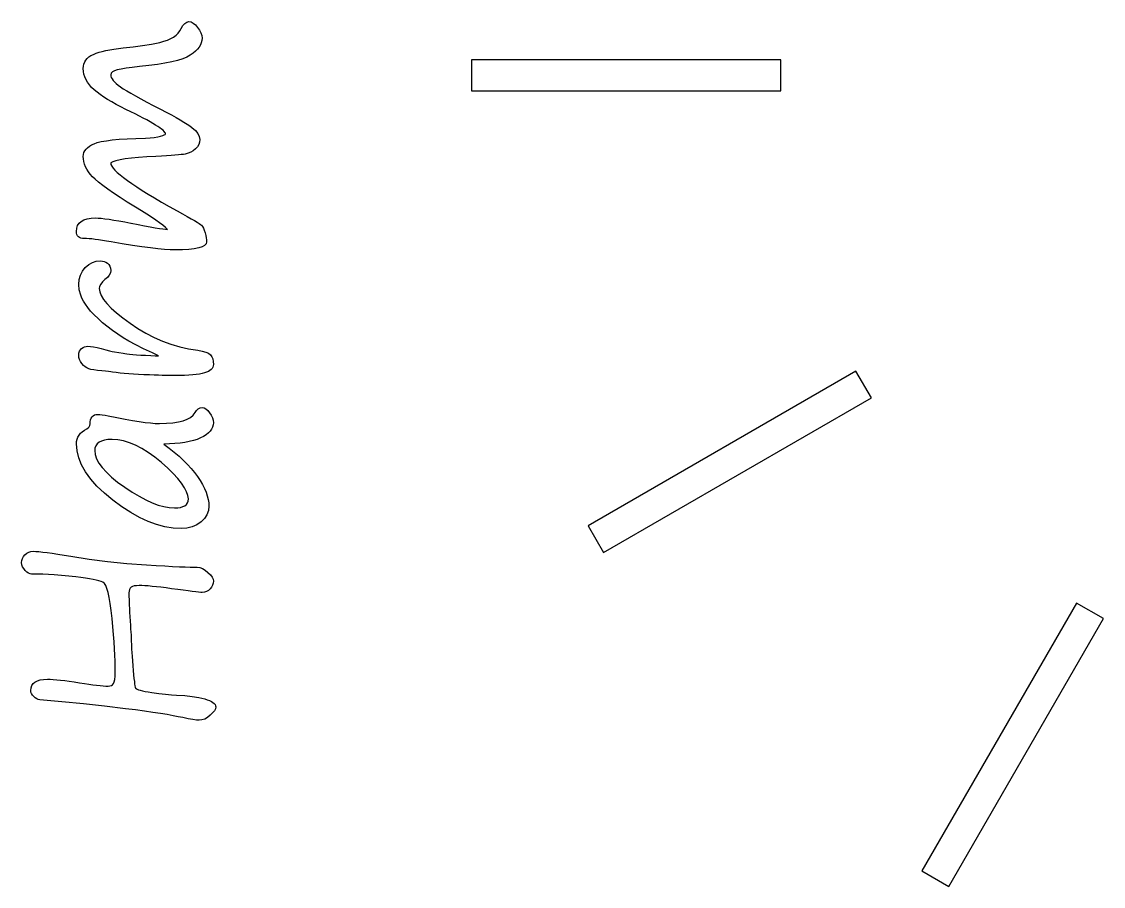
# Model space of a CAD drawing. Extents: x -1 to 128, y -71 to 138.
# Drawn here: x 97.4 to 108.59, y -13.89 to -4.94 of the extents above; entities that cross this region are included whole.
import ezdxf

# ---------------------------------------------------------------- set-up
doc = ezdxf.new("R2010")
doc.units = 0

msp = doc.modelspace()

# ---------------------------------------------------------------- linework, layer by layer
for p, q in [((99.016478, -5.056763), (99.034569, -5.033875)), ((99.034569, -5.033875), (99.048595, -5.008757)), ((99.0486, -5.00874), (99.065957, -4.977729)), ((99.065957, -4.977729), (99.085148, -4.955575)), ((99.085148, -4.955575), (99.105468, -4.942282)), ((99.105468, -4.942282), (99.127255, -4.937851)), ((99.1273, -4.93785), (99.149088, -4.941547)), ((99.149088, -4.941547), (99.171609, -4.95261)), ((99.171609, -4.95261), (99.19413, -4.971434)), ((99.19413, -4.971434), (99.217018, -4.997653)), ((99.217018, -4.997653), (99.237338, -5.026818)), ((99.237338, -5.026818), (99.251732, -5.054871)), ((98.827435, -5.15238), (98.868786, -5.141684)), ((98.868786, -5.141684), (98.906073, -5.128758)), ((98.906073, -5.128758), (98.939302, -5.113998)), ((98.939302, -5.113998), (98.968839, -5.097008)), ((98.968839, -5.097008), (98.994691, -5.077817)), ((98.994691, -5.077817), (99.016478, -5.056763)), ((99.251732, -5.054871), (99.260226, -5.081823)), ((99.261124, -5.131676), (99.255226, -5.155665)), ((99.260226, -5.081823), (99.26319, -5.107307)), ((99.2631, -5.10732), (99.261124, -5.131676)), ((98.166141, -5.265306), (98.197152, -5.254976)), ((98.197152, -5.254976), (98.23112, -5.245381)), ((98.23112, -5.245381), (98.268038, -5.236886)), ((98.268038, -5.236886), (98.308282, -5.228758)), ((98.308282, -5.228758), (98.351846, -5.221731)), ((98.351846, -5.221731), (98.398365, -5.215832)), ((98.398365, -5.215832), (98.447838, -5.210301)), ((98.4479, -5.21032), (98.549429, -5.199624)), ((98.549429, -5.199624), (98.646528, -5.186331)), ((98.646528, -5.186331), (98.739198, -5.170837)), ((98.739198, -5.170837), (98.827435, -5.15238)), ((99.194689, -5.244649), (99.169967, -5.265336)), ((99.215348, -5.223229), (99.194689, -5.244649)), ((99.232705, -5.201441), (99.215348, -5.223229)), ((99.245997, -5.17892), (99.232705, -5.201441)), ((99.255226, -5.155665), (99.245997, -5.17892)), ((98.040976, -5.376473), (98.049104, -5.355419)), ((98.049104, -5.355419), (98.060562, -5.336228)), ((98.060562, -5.336228), (98.074955, -5.318871)), ((98.074955, -5.318871), (98.093046, -5.302982)), ((98.093046, -5.302982), (98.114099, -5.288956)), ((98.114099, -5.288956), (98.138455, -5.276397)), ((98.138455, -5.276397), (98.166141, -5.265306)), ((98.879408, -5.36798), (98.800767, -5.380906)), ((98.949554, -5.353954), (98.879408, -5.36798)), ((99.010841, -5.338432), (98.949554, -5.353954)), ((99.063267, -5.321809), (99.010841, -5.338432)), ((99.106834, -5.304085), (99.063267, -5.321809)), ((99.141538, -5.285261), (99.106834, -5.304085)), ((99.169967, -5.265336), (99.141538, -5.285261)), ((105.252, -5.33323), (102.052, -5.33323)), ((102.052, -5.33323), (102.052, -5.65327)), ((105.252, -5.65327), (105.252, -5.33323)), ((98.036271, -5.453182), (98.034295, -5.423275)), ((98.0344, -5.42335), (98.035811, -5.398994)), ((98.035811, -5.398994), (98.040976, -5.376473)), ((98.041435, -5.482347), (98.036271, -5.453182)), ((98.050297, -5.510775), (98.041435, -5.482347)), ((98.322436, -5.472103), (98.318005, -5.488359)), ((98.334995, -5.458076), (98.322436, -5.472103)), ((98.356415, -5.446251), (98.334995, -5.458076)), ((98.385953, -5.437023), (98.356415, -5.446251)), ((98.425825, -5.428895), (98.385953, -5.437023)), ((98.477881, -5.4204), (98.425825, -5.428895)), ((98.541383, -5.411905), (98.477881, -5.4204)), ((98.6167, -5.40341), (98.541383, -5.411905)), ((98.7129, -5.392731), (98.616538, -5.403427)), ((98.800767, -5.380906), (98.7129, -5.392731)), ((98.062489, -5.538461), (98.050297, -5.510775)), ((98.07835, -5.56578), (98.062489, -5.538461)), ((98.097908, -5.591999), (98.07835, -5.56578)), ((98.120796, -5.61785), (98.097908, -5.591999)), ((98.318, -5.48833), (98.319411, -5.501623)), ((98.319411, -5.501623), (98.324209, -5.515649)), ((98.324209, -5.515649), (98.332337, -5.530409)), ((98.332337, -5.530409), (98.3434, -5.545536)), ((98.3434, -5.545536), (98.357793, -5.561397)), ((98.357793, -5.561397), (98.37515, -5.57802)), ((98.37515, -5.57802), (98.395837, -5.59501)), ((98.395837, -5.59501), (98.419826, -5.612733)), ((98.147015, -5.642968), (98.120796, -5.61785)), ((98.176919, -5.667691), (98.147015, -5.642968)), ((98.209778, -5.692808), (98.176919, -5.667691)), ((98.245959, -5.717926), (98.209778, -5.692808)), ((98.419826, -5.612733), (98.448624, -5.631925)), ((98.448624, -5.631925), (98.484065, -5.654079)), ((98.484065, -5.654079), (98.525786, -5.679197)), ((98.525786, -5.679197), (98.57452, -5.706516)), ((98.57452, -5.706516), (98.629531, -5.73716)), ((102.052, -5.65327), (105.252, -5.65327)), ((98.285464, -5.743411), (98.245959, -5.717926)), ((98.328291, -5.768895), (98.285464, -5.743411)), ((98.374071, -5.79438), (98.328291, -5.768895)), ((98.423174, -5.820232), (98.374071, -5.79438)), ((98.4756, -5.84645), (98.423174, -5.820232)), ((98.629531, -5.73716), (98.691185, -5.770019)), ((98.691185, -5.770019), (98.759119, -5.80583)), ((98.759119, -5.80583), (98.834066, -5.844596)), ((98.525208, -5.870449), (98.475734, -5.84646)), ((98.571726, -5.893337), (98.525208, -5.870449)), ((98.614923, -5.915125), (98.571726, -5.893337)), ((98.654796, -5.935812), (98.614923, -5.915125)), ((98.8341, -5.84461), (98.892433, -5.874884)), ((98.892433, -5.874884), (98.945598, -5.903312)), ((98.945598, -5.903312), (98.993962, -5.929898)), ((98.993962, -5.929898), (99.037159, -5.954253)), ((98.691716, -5.95537), (98.654796, -5.935812)), ((98.725314, -5.973827), (98.691716, -5.95537)), ((98.755588, -5.99155), (98.725314, -5.973827)), ((98.782907, -6.007806), (98.755588, -5.99155)), ((98.806896, -6.0233), (98.782907, -6.007806)), ((98.827583, -6.037327), (98.806896, -6.0233)), ((98.845307, -6.05062), (98.827583, -6.037327)), ((99.037159, -5.954253), (99.075185, -5.977142)), ((99.075185, -5.977142), (99.108045, -5.997828)), ((99.108045, -5.997828), (99.135731, -6.017019)), ((99.135731, -6.017019), (99.158619, -6.034009)), ((99.158619, -6.034009), (99.194063, -6.065759)), ((98.334678, -6.162535), (98.405934, -6.155903)), ((98.405934, -6.155903), (98.486788, -6.150371)), ((98.486788, -6.150371), (98.57761, -6.145941)), ((98.57761, -6.145941), (98.677663, -6.142977)), ((98.6776, -6.14292), (98.726704, -6.140662)), ((98.726704, -6.140662), (98.769161, -6.136965)), ((98.769161, -6.136965), (98.804603, -6.131434)), ((98.804603, -6.131434), (98.83377, -6.124406)), ((98.83377, -6.124406), (98.856292, -6.116645)), ((98.8597, -6.062812), (98.845307, -6.05062)), ((98.856292, -6.116645), (98.872152, -6.11038)), ((98.870763, -6.073875), (98.8597, -6.062812)), ((98.878891, -6.083837), (98.870763, -6.073875)), ((98.872152, -6.11038), (98.881748, -6.104848)), ((98.883689, -6.092699), (98.878891, -6.083837)), ((98.881748, -6.104848), (98.885078, -6.100417)), ((98.8851, -6.10046), (98.883689, -6.092699)), ((99.194063, -6.065759), (99.219181, -6.097142)), ((99.219181, -6.097142), (99.234308, -6.127786)), ((99.234308, -6.127786), (99.239473, -6.15806)), ((98.050035, -6.27548), (98.062594, -6.258491)), ((98.062594, -6.258491), (98.078088, -6.242997)), ((98.078088, -6.242997), (98.097279, -6.228236)), ((98.097279, -6.228236), (98.1198, -6.21421)), ((98.1198, -6.21421), (98.146019, -6.201651)), ((98.146019, -6.201651), (98.178878, -6.190221)), ((98.178878, -6.190221), (98.220966, -6.179892)), ((98.220966, -6.179892), (98.273021, -6.170663)), ((98.273021, -6.170663), (98.334678, -6.162535)), ((99.195615, -6.25441), (99.172726, -6.273602)), ((99.214806, -6.232623), (99.195615, -6.25441)), ((99.228465, -6.209001), (99.214806, -6.232623)), ((99.23696, -6.184278), (99.228465, -6.209001)), ((99.2395, -6.15806), (99.23696, -6.184278)), ((98.0344, -6.33232), (98.036376, -6.312395)), ((98.035871, -6.359226), (98.03446, -6.332274)), ((98.040302, -6.386178), (98.035871, -6.359226)), ((98.036376, -6.312395), (98.04154, -6.293571)), ((98.04154, -6.293571), (98.050035, -6.27548)), ((98.37189, -6.377726), (98.339771, -6.38879)), ((98.414718, -6.367764), (98.37189, -6.377726)), ((98.468252, -6.358535), (98.414718, -6.367764)), ((98.532125, -6.350407), (98.468252, -6.358535)), ((98.606332, -6.34338), (98.532125, -6.350407)), ((98.691247, -6.337115), (98.606332, -6.34338)), ((98.7865, -6.33195), (98.691247, -6.337115)), ((98.844141, -6.329002), (98.786545, -6.331965)), ((98.896197, -6.325672), (98.844141, -6.329002)), ((98.942718, -6.322708), (98.896197, -6.325672)), ((98.98333, -6.319745), (98.942718, -6.322708)), ((99.018402, -6.316782), (98.98333, -6.319745)), ((99.047939, -6.313818), (99.018402, -6.316782)), ((99.071928, -6.311278), (99.047939, -6.313818)), ((99.090018, -6.308315), (99.071928, -6.311278)), ((99.119923, -6.300554), (99.090018, -6.308315)), ((99.147242, -6.289096), (99.119923, -6.300554)), ((99.172726, -6.273602), (99.147242, -6.289096)), ((98.047696, -6.412763), (98.040302, -6.386178)), ((98.058025, -6.438982), (98.047696, -6.412763)), ((98.071318, -6.4652), (98.058025, -6.438982)), ((98.087207, -6.491052), (98.071318, -6.4652)), ((98.106398, -6.516903), (98.087207, -6.491052)), ((98.339771, -6.38879), (98.317983, -6.400615)), ((98.318, -6.40062), (98.320963, -6.416142)), ((98.320963, -6.416142), (98.329458, -6.433499)), ((98.329458, -6.433499), (98.343118, -6.453424)), ((98.343118, -6.453424), (98.361942, -6.474844)), ((98.361942, -6.474844), (98.386298, -6.498833)), ((98.128553, -6.542388), (98.106398, -6.516903)), ((98.156239, -6.569707), (98.128553, -6.542388)), ((98.19168, -6.600351), (98.156239, -6.569707)), ((98.235247, -6.634316), (98.19168, -6.600351)), ((98.386298, -6.498833), (98.415835, -6.524318)), ((98.415835, -6.524318), (98.45091, -6.552371)), ((98.45091, -6.552371), (98.491152, -6.582275)), ((98.491152, -6.582275), (98.536931, -6.614395)), ((98.286933, -6.671976), (98.235247, -6.634316)), ((98.346744, -6.713324), (98.286933, -6.671976)), ((98.414308, -6.758367), (98.346744, -6.713324)), ((98.536931, -6.614395), (98.58788, -6.64836)), ((98.58788, -6.64836), (98.644367, -6.684544)), ((98.644367, -6.684544), (98.706024, -6.72257)), ((98.489991, -6.806731), (98.414308, -6.758367)), ((98.5738, -6.85842), (98.489991, -6.806731)), ((98.706024, -6.72257), (98.772849, -6.762812)), ((98.772849, -6.762812), (98.84521, -6.80527)), ((98.84521, -6.80527), (98.922742, -6.849573)), ((98.635105, -6.894952), (98.573818, -6.858402)), ((98.690852, -6.929657), (98.635105, -6.894952)), ((98.740695, -6.961777), (98.690852, -6.929657)), ((98.922742, -6.849573), (99.005812, -6.896092)), ((99.0058, -6.89608), (99.060444, -6.926357)), ((99.060444, -6.926357), (99.108069, -6.953309)), ((97.966463, -7.076251), (97.976059, -7.047822)), ((97.976059, -7.047822), (97.991581, -7.0242)), ((97.991581, -7.0242), (98.013369, -7.004642)), ((98.013369, -7.004642), (98.041421, -6.989515)), ((98.041421, -6.989515), (98.075387, -6.978452)), ((98.075387, -6.978452), (98.115999, -6.972187)), ((98.115999, -6.972187), (98.162517, -6.969929)), ((98.1625, -6.96992), (98.188718, -6.970767)), ((98.188718, -6.970767), (98.220099, -6.973307)), ((98.220099, -6.973307), (98.257389, -6.977738)), ((98.257389, -6.977738), (98.300583, -6.983269)), ((98.300583, -6.983269), (98.34895, -6.99103)), ((98.34895, -6.99103), (98.402852, -7.000259)), ((98.402852, -7.000259), (98.462663, -7.01135)), ((98.462663, -7.01135), (98.528011, -7.023909)), ((98.5281, -7.02383), (98.601938, -7.03859)), ((98.601938, -7.03859), (98.668395, -7.051516)), ((98.668395, -7.051516), (98.727097, -7.062212)), ((98.785368, -6.991314), (98.740695, -6.961777)), ((98.823765, -7.019), (98.785368, -6.991314)), ((98.856993, -7.044485), (98.823765, -7.019)), ((98.884312, -7.067373), (98.856993, -7.044485)), ((99.108069, -6.953309), (99.14942, -6.977298)), ((99.14942, -6.977298), (99.184125, -6.997618)), ((99.184125, -6.997618), (99.212178, -7.014608)), ((99.212178, -7.014608), (99.233965, -7.028267)), ((99.233965, -7.028267), (99.248725, -7.038597)), ((99.248725, -7.038597), (99.25722, -7.045624)), ((99.25722, -7.045624), (99.267183, -7.05855)), ((97.9635, -7.10874), (97.966463, -7.076251)), ((97.964677, -7.126079), (97.963548, -7.108722)), ((97.968741, -7.140839), (97.964677, -7.126079)), ((97.975006, -7.153765), (97.968741, -7.140839)), ((97.984234, -7.164094), (97.975006, -7.153765)), ((98.727097, -7.062212), (98.778047, -7.071074)), ((98.778047, -7.071074), (98.821611, -7.078468)), ((98.821611, -7.078468), (98.857422, -7.083633)), ((98.857422, -7.083633), (98.885475, -7.086596)), ((98.9061, -7.08806), (98.884312, -7.067373)), ((98.885475, -7.086596), (98.906162, -7.088007)), ((99.267183, -7.05855), (99.276778, -7.075539)), ((99.276778, -7.075539), (99.28564, -7.097327)), ((99.28564, -7.097327), (99.294135, -7.123545)), ((99.294135, -7.123545), (99.301162, -7.150498)), ((99.301162, -7.150498), (99.306327, -7.17522)), ((97.995693, -7.172222), (97.984234, -7.164094)), ((98.009719, -7.177754), (97.995693, -7.172222)), ((98.026709, -7.181451), (98.009719, -7.177754)), ((98.0459, -7.18258), (98.026709, -7.181451)), ((98.068347, -7.182856), (98.045825, -7.182574)), ((98.094198, -7.184831), (98.068347, -7.182856)), ((98.123735, -7.187371), (98.094198, -7.184831)), ((98.156592, -7.191068), (98.123735, -7.187371)), ((98.193142, -7.195866), (98.156592, -7.191068)), ((98.233018, -7.201765), (98.193142, -7.195866)), ((98.276212, -7.208792), (98.233018, -7.201765)), ((98.3231, -7.21692), (98.276212, -7.208792)), ((98.438348, -7.236514), (98.323156, -7.216956)), ((98.544308, -7.253504), (98.438348, -7.236514)), ((98.641037, -7.267898), (98.544308, -7.253504)), ((98.728537, -7.279723), (98.641037, -7.267898)), ((99.264624, -7.268221), (99.229182, -7.279679)), ((99.290108, -7.253828), (99.264624, -7.268221)), ((99.305235, -7.236838), (99.290108, -7.253828)), ((99.3104, -7.21728), (99.305235, -7.236838)), ((99.306327, -7.17522), (99.30929, -7.197375)), ((99.30929, -7.197375), (99.310419, -7.217299)), ((98.806439, -7.288951), (98.728537, -7.279723)), ((98.875479, -7.295612), (98.806439, -7.288951)), ((98.934917, -7.299309), (98.875479, -7.295612)), ((98.9855, -7.30072), (98.934917, -7.299309)), ((99.061565, -7.299266), (98.985512, -7.300677)), ((99.127653, -7.295568), (99.061565, -7.299266)), ((99.1834, -7.288908), (99.127653, -7.295568)), ((99.229182, -7.279679), (99.1834, -7.288908)), ((98.025244, -7.518915), (98.054781, -7.482364)), ((98.054781, -7.482364), (98.090222, -7.45246)), ((98.090222, -7.45246), (98.128249, -7.430672)), ((98.128249, -7.430672), (98.16923, -7.418113)), ((98.16923, -7.418113), (98.213167, -7.413682)), ((98.2131, -7.4137), (98.232658, -7.415111)), ((98.232658, -7.415111), (98.251482, -7.419542)), ((98.251482, -7.419542), (98.268839, -7.427303)), ((98.268839, -7.427303), (98.285462, -7.437999)), ((98.285462, -7.437999), (98.299855, -7.451659)), ((98.299855, -7.451659), (98.309818, -7.468282)), ((98.309818, -7.468282), (98.316083, -7.488574)), ((98.316083, -7.488574), (98.318058, -7.511829)), ((97.9872, -7.65921), (97.991264, -7.607521)), ((97.991264, -7.607521), (98.00419, -7.560633)), ((98.00419, -7.560633), (98.025244, -7.518915)), ((98.2589, -7.60789), (98.233048, -7.630778)), ((98.284782, -7.585362), (98.258931, -7.607884)), ((98.30324, -7.562107), (98.284782, -7.585362)), ((98.314303, -7.537385), (98.30324, -7.562107)), ((98.318, -7.5119), (98.314303, -7.537385)), ((97.992288, -7.713487), (97.987124, -7.659215)), ((98.00781, -7.769973), (97.992288, -7.713487)), ((98.1998, -7.7013), (98.204598, -7.735265)), ((98.203528, -7.677288), (98.199831, -7.701277)), ((98.214591, -7.653666), (98.203528, -7.677288)), ((98.233048, -7.630778), (98.214591, -7.653666)), ((98.020002, -7.799511), (98.00781, -7.769973)), ((98.036625, -7.830524), (98.020002, -7.799511)), ((98.05655, -7.863383), (98.036625, -7.830524)), ((98.204598, -7.735265), (98.219725, -7.772186)), ((98.219725, -7.772186), (98.244447, -7.812428)), ((98.244447, -7.812428), (98.279522, -7.855625)), ((98.080906, -7.897718), (98.05655, -7.863383)), ((98.110071, -7.933899), (98.080906, -7.897718)), ((98.145515, -7.971926), (98.110071, -7.933899)), ((98.279522, -7.855625), (98.324195, -7.902143)), ((98.324195, -7.902143), (98.378836, -7.951617)), ((98.186863, -8.011798), (98.145515, -7.971926)), ((98.234122, -8.053519), (98.186863, -8.011798)), ((98.337497, -8.135112), (98.234122, -8.053519)), ((98.378836, -7.951617), (98.443445, -8.004412)), ((98.443445, -8.004412), (98.518022, -8.060162)), ((98.445673, -8.210059), (98.337497, -8.135112)), ((98.518022, -8.060162), (98.598509, -8.114803)), ((98.598509, -8.114803), (98.681209, -8.163537)), ((98.681209, -8.163537), (98.766124, -8.206731)), ((98.50622, -8.24624), (98.445673, -8.210059)), ((98.577476, -8.284267), (98.50622, -8.24624)), ((98.766124, -8.206731), (98.852887, -8.244391)), ((98.852887, -8.244391), (98.941494, -8.276511)), ((98.941494, -8.276511), (99.031949, -8.303096)), ((97.98936, -8.412378), (97.987103, -8.389122)), ((97.9872, -8.38912), (97.989176, -8.367699)), ((97.989176, -8.367699), (97.994707, -8.348875)), ((97.994707, -8.348875), (98.003936, -8.333381)), ((98.003936, -8.333381), (98.016862, -8.320455)), ((98.016862, -8.320455), (98.031989, -8.310126)), ((98.031989, -8.310126), (98.047878, -8.303099)), ((98.047878, -8.303099), (98.064134, -8.298668)), ((98.064134, -8.298668), (98.080757, -8.297257)), ((98.0806, -8.29719), (98.107919, -8.298601)), ((98.107919, -8.298601), (98.140042, -8.303399)), ((98.140042, -8.303399), (98.177329, -8.31116)), ((98.177329, -8.31116), (98.219786, -8.321856)), ((98.2198, -8.32193), (98.265952, -8.334856)), ((98.265952, -8.334856), (98.303978, -8.344818)), ((98.303978, -8.344818), (98.334622, -8.35145)), ((98.334622, -8.35145), (98.35751, -8.355514)), ((98.3575, -8.35552), (98.401433, -8.360685)), ((98.401433, -8.360685), (98.447213, -8.36918)), ((98.4472, -8.36918), (98.463456, -8.372143)), ((98.463456, -8.372143), (98.485243, -8.375474)), ((98.485243, -8.375474), (98.512929, -8.378437)), ((98.512929, -8.378437), (98.545789, -8.381767)), ((98.545789, -8.381767), (98.584185, -8.38473)), ((98.659069, -8.324142), (98.577476, -8.284267)), ((98.584185, -8.38473), (98.628118, -8.388061)), ((98.628118, -8.388061), (98.677592, -8.391024)), ((98.751, -8.36549), (98.659069, -8.324142)), ((98.677592, -8.391024), (98.732603, -8.394354)), ((98.7325, -8.39421), (98.779349, -8.395339)), ((98.786448, -8.381741), (98.751006, -8.365485)), ((98.8134, -8.3954), (98.786448, -8.381741)), ((99.031949, -8.303096), (99.124616, -8.32415)), ((99.124616, -8.32415), (99.219499, -8.339277)), ((99.2196, -8.33928), (99.264643, -8.347041)), ((99.264643, -8.347041), (99.301563, -8.35737)), ((99.301563, -8.35737), (99.329616, -8.370663)), ((99.329616, -8.370663), (99.349541, -8.386919)), ((99.349541, -8.386919), (99.363567, -8.40611)), ((97.995259, -8.434899), (97.98936, -8.412378)), ((98.005588, -8.456686), (97.995259, -8.434899)), ((98.019615, -8.477373), (98.005588, -8.456686)), ((98.036238, -8.495831), (98.019615, -8.477373)), ((98.053594, -8.510958), (98.036238, -8.495831)), ((98.7794, -8.39534), (98.8135, -8.39534)), ((99.363567, -8.40611), (99.37353, -8.428632)), ((99.37353, -8.428632), (99.379428, -8.455217)), ((99.379889, -8.49987), (99.375458, -8.51353)), ((99.379428, -8.455217), (99.381404, -8.485121)), ((99.3813, -8.48511), (99.379889, -8.49987)), ((98.071685, -8.522416), (98.053594, -8.510958)), ((98.090142, -8.530911), (98.071685, -8.522416)), ((98.112663, -8.537176), (98.090142, -8.530911)), ((98.142567, -8.542708), (98.112663, -8.537176)), ((98.180227, -8.547872), (98.142567, -8.542708)), ((98.2249, -8.55267), (98.180227, -8.547872)), ((98.264802, -8.556732), (98.22493, -8.552668)), ((98.296922, -8.560062), (98.264802, -8.556732)), ((98.320911, -8.562602), (98.296922, -8.560062)), ((98.3368, -8.56486), (98.320911, -8.562602)), ((98.3748, -8.570376), (98.336774, -8.564844)), ((98.415412, -8.575174), (98.3748, -8.570376)), ((98.458978, -8.579605), (98.415412, -8.575174)), ((98.505497, -8.583669), (98.458978, -8.579605)), ((98.554968, -8.586999), (98.505497, -8.583669)), ((98.607027, -8.589962), (98.554968, -8.586999)), ((98.662037, -8.592502), (98.607027, -8.589962)), ((98.72, -8.59476), (98.662037, -8.592502)), ((98.767987, -8.596242), (98.719993, -8.594831)), ((98.811554, -8.597371), (98.767987, -8.596242)), ((98.851059, -8.5985), (98.811554, -8.597371)), ((98.885761, -8.599629), (98.851059, -8.5985)), ((98.916038, -8.600476), (98.885761, -8.599629)), ((98.94189, -8.600758), (98.916038, -8.600476)), ((98.96331, -8.60104), (98.94189, -8.600758)), ((98.9803, -8.60104), (98.96331, -8.60104)), ((99.032858, -8.600736), (98.980432, -8.601019)), ((99.081222, -8.599325), (99.032858, -8.600736)), ((99.125895, -8.59735), (99.081222, -8.599325)), ((99.166509, -8.594019), (99.125895, -8.59735)), ((99.203057, -8.590322), (99.166509, -8.594019)), ((99.235916, -8.585525), (99.203057, -8.590322)), ((99.264714, -8.579993), (99.235916, -8.585525)), ((99.289437, -8.573728), (99.264714, -8.579993)), ((99.310857, -8.566333), (99.289437, -8.573728)), ((99.329682, -8.557839), (99.310857, -8.566333)), ((99.345542, -8.54861), (99.329682, -8.557839)), ((99.358468, -8.537914), (99.345542, -8.54861)), ((99.368431, -8.526455), (99.358468, -8.537914)), ((99.375458, -8.51353), (99.368431, -8.526455)), ((106.029, -8.55451), (103.25786, -10.15443)), ((106.189, -8.83165), (106.02898, -8.554508)), ((103.418, -10.4316), (106.18914, -8.83168)), ((99.206689, -8.961385), (99.224046, -8.944395)), ((99.224046, -8.944395), (99.243237, -8.934433)), ((99.243237, -8.934433), (99.264291, -8.931102)), ((99.2642, -8.9311), (99.283758, -8.93443)), ((99.283758, -8.93443), (99.302949, -8.944393)), ((99.302949, -8.944393), (99.322507, -8.961382)), ((98.106429, -9.078415), (98.110126, -9.058095)), ((98.110126, -9.058095), (98.116391, -9.040738)), ((98.116391, -9.040738), (98.125253, -9.026712)), ((98.125253, -9.026712), (98.136316, -9.016016)), ((98.136316, -9.016016), (98.149609, -9.008254)), ((98.149609, -9.008254), (98.165865, -9.003457)), ((98.165865, -9.003457), (98.184322, -9.002046)), ((98.1843, -9.00199), (98.205721, -9.002837)), ((98.205721, -9.002837), (98.231205, -9.0058)), ((98.231205, -9.0058), (98.260003, -9.010231)), ((98.260003, -9.010231), (98.29249, -9.016891)), ((98.2925, -9.01676), (98.382955, -9.035584)), ((98.382955, -9.035584), (98.466394, -9.051445)), ((98.466394, -9.051445), (98.542817, -9.065471)), ((98.542817, -9.065471), (98.612227, -9.076535)), ((99.068225, -9.068306), (99.110313, -9.052812)), ((99.110313, -9.052812), (99.145018, -9.033621)), ((99.145018, -9.033621), (99.171603, -9.010733)), ((99.171603, -9.010733), (99.190794, -8.984514)), ((99.1908, -8.98464), (99.206689, -8.961385)), ((99.322507, -8.961382), (99.342065, -8.985004)), ((99.342065, -8.985004), (99.359055, -9.01159)), ((99.359055, -9.01159), (99.371614, -9.037441)), ((99.371614, -9.037441), (99.378641, -9.063293)), ((99.378641, -9.063293), (99.381181, -9.088411)), ((98.023416, -9.181392), (98.045203, -9.166265)), ((98.045203, -9.166265), (98.069926, -9.152605)), ((98.0699, -9.15262), (98.085394, -9.143391)), ((98.085394, -9.143391), (98.096457, -9.131961)), ((98.096457, -9.131961), (98.103118, -9.117935)), ((98.103118, -9.117935), (98.105375, -9.101679)), ((98.1053, -9.10167), (98.106429, -9.078415)), ((98.612227, -9.076535), (98.67499, -9.085396)), ((98.67499, -9.085396), (98.73074, -9.091295)), ((98.73074, -9.091295), (98.779474, -9.095359)), ((98.779474, -9.095359), (98.821562, -9.096488)), ((98.8216, -9.0965), (98.894701, -9.094524)), ((98.894701, -9.094524), (98.960419, -9.08936)), ((98.960419, -9.08936), (99.018015, -9.080498)), ((99.018015, -9.080498), (99.068225, -9.068306)), ((99.348054, -9.175897), (99.32923, -9.195088)), ((99.362448, -9.155577), (99.348054, -9.175897)), ((99.372777, -9.134156), (99.362448, -9.155577)), ((99.379042, -9.112002), (99.372777, -9.134156)), ((99.3813, -9.08838), (99.379042, -9.112002)), ((97.9635, -9.30842), (97.965476, -9.282935)), ((97.965476, -9.282935), (97.970273, -9.259313)), ((97.970273, -9.259313), (97.978768, -9.237526)), ((97.978768, -9.237526), (97.990198, -9.217206)), ((97.990198, -9.217206), (98.005325, -9.198382)), ((98.005325, -9.198382), (98.023416, -9.181392)), ((98.222318, -9.278269), (98.1972, -9.290828)), ((98.253331, -9.269407), (98.222318, -9.278269)), ((98.289512, -9.263876), (98.253331, -9.269407)), ((98.3316, -9.2619), (98.289512, -9.263876)), ((98.390747, -9.265575), (98.331675, -9.261877)), ((98.451295, -9.277033), (98.390747, -9.265575)), ((98.512952, -9.29549), (98.451295, -9.277033)), ((99.131344, -9.284807), (99.085562, -9.293668)), ((99.173802, -9.27411), (99.131344, -9.284807)), ((99.212568, -9.261551), (99.173802, -9.27411)), ((99.247642, -9.246791), (99.212568, -9.261551)), ((99.279023, -9.230535), (99.247642, -9.246791)), ((99.305975, -9.213545), (99.279023, -9.230535)), ((99.32923, -9.195088), (99.305975, -9.213545)), ((97.969486, -9.380769), (97.963587, -9.308405)), ((97.987209, -9.453501), (97.969486, -9.380769)), ((98.155488, -9.350631), (98.152524, -9.377583)), ((98.1526, -9.37746), (98.157398, -9.418811)), ((98.163616, -9.327009), (98.155488, -9.350631)), ((98.177642, -9.307084), (98.163616, -9.327009)), ((98.1972, -9.290828), (98.177642, -9.307084)), ((98.576085, -9.321708), (98.512952, -9.29549)), ((98.640694, -9.355674), (98.576085, -9.321708)), ((98.706782, -9.397025), (98.640694, -9.355674)), ((98.774343, -9.445759), (98.706782, -9.397025)), ((98.926807, -9.308062), (98.866998, -9.30919)), ((98.867, -9.30916), (98.923487, -9.351617)), ((98.923487, -9.351617), (98.976282, -9.394075)), ((98.983296, -9.305098), (98.926807, -9.308062)), ((98.976282, -9.394075), (99.025756, -9.436532)), ((99.036458, -9.3003), (98.983296, -9.305098)), ((99.085562, -9.293668), (99.036458, -9.3003)), ((98.016744, -9.525862), (97.987209, -9.453501)), ((98.157398, -9.418811), (98.172158, -9.462008)), ((98.172158, -9.462008), (98.196147, -9.506681)), ((98.196147, -9.506681), (98.230112, -9.5532)), ((98.843016, -9.501876), (98.774343, -9.445759)), ((98.908365, -9.560209), (98.843016, -9.501876)), ((99.025756, -9.436532), (99.071165, -9.47899)), ((99.071165, -9.47899), (99.113256, -9.521081)), ((98.058095, -9.598597), (98.016744, -9.525862)), ((98.11089, -9.671695), (98.058095, -9.598597)), ((98.230112, -9.5532), (98.273679, -9.601194)), ((98.273679, -9.601194), (98.327214, -9.651038)), ((98.964851, -9.615219), (98.908365, -9.560209)), ((99.012476, -9.667278), (98.964851, -9.615219)), ((99.113256, -9.521081), (99.151282, -9.563168)), ((99.151282, -9.563168), (99.185987, -9.605256)), ((99.185987, -9.605256), (99.217, -9.646977)), ((98.175869, -9.744429), (98.11089, -9.671695)), ((98.327214, -9.651038), (98.389977, -9.702354)), ((98.389977, -9.702354), (98.462708, -9.755519)), ((99.051982, -9.715642), (99.012476, -9.667278)), ((99.082256, -9.761055), (99.051982, -9.715642)), ((99.217, -9.646977), (99.24432, -9.688325)), ((99.24432, -9.688325), (99.268308, -9.728567)), ((99.268308, -9.728567), (99.288233, -9.768073)), ((98.252292, -9.81753), (98.175869, -9.744429)), ((98.340901, -9.890631), (98.252292, -9.81753)), ((98.462708, -9.755519), (98.538762, -9.806099)), ((98.538762, -9.806099), (98.611126, -9.849665)), ((98.611126, -9.849665), (98.680536, -9.886586)), ((99.104043, -9.803143), (99.082256, -9.761055)), ((99.116969, -9.841909), (99.104043, -9.803143)), ((99.1214, -9.87735), (99.116969, -9.841909)), ((99.288233, -9.768073), (99.304856, -9.806839)), ((99.304856, -9.806839), (99.317415, -9.844865)), ((99.317415, -9.844865), (99.326644, -9.881786)), ((98.434678, -9.959302), (98.340901, -9.890631)), ((98.526606, -10.018743), (98.434678, -9.959302)), ((98.680536, -9.886586), (98.746621, -9.91686)), ((98.746621, -9.91686), (98.809014, -9.940482)), ((98.809014, -9.940482), (98.868456, -9.957471)), ((98.868456, -9.957471), (98.924573, -9.967434)), ((99.040533, -9.964918), (99.065256, -9.957524)), ((99.065256, -9.957524), (99.085576, -9.947561)), ((99.085576, -9.947561), (99.10107, -9.934269)), ((99.10107, -9.934269), (99.1125, -9.918408)), ((99.1125, -9.918408), (99.11916, -9.899217)), ((99.11916, -9.899217), (99.121418, -9.877429)), ((99.326644, -9.881786), (99.332175, -9.917967)), ((99.334, -9.95304), (99.328835, -9.998452)), ((99.332175, -9.917967), (99.334151, -9.953041)), ((98.617061, -10.068953), (98.526606, -10.018743)), ((98.706037, -10.110305), (98.617061, -10.068953)), ((98.924573, -9.967434), (98.977368, -9.970764)), ((98.9774, -9.97076), (99.010998, -9.969349)), ((99.010998, -9.969349), (99.040533, -9.964918)), ((99.313708, -10.04054), (99.28859, -10.079306)), ((99.328835, -9.998452), (99.313708, -10.04054)), ((98.793168, -10.142055), (98.706037, -10.110305)), ((98.878822, -10.164943), (98.793168, -10.142055)), ((98.963, -10.178969), (98.878822, -10.164943)), ((99.0457, -10.1834), (98.963, -10.178969)), ((99.106207, -10.179004), (99.045659, -10.183435)), ((99.160848, -10.166445), (99.106207, -10.179004)), ((99.209952, -10.145024), (99.160848, -10.166445)), ((99.253149, -10.115117), (99.209952, -10.145024)), ((99.28859, -10.079306), (99.253149, -10.115117)), ((103.258, -10.1544), (103.41802, -10.431542)), ((97.3965, -10.5367), (97.398758, -10.514179)), ((97.398758, -10.514179), (97.405023, -10.493125)), ((97.405023, -10.493125), (97.415719, -10.4732)), ((97.415719, -10.4732), (97.430846, -10.45511)), ((97.430846, -10.45511), (97.449304, -10.439587)), ((97.449304, -10.439587), (97.469962, -10.428524)), ((97.469962, -10.428524), (97.492851, -10.421864)), ((97.492851, -10.421864), (97.517968, -10.419606)), ((97.5179, -10.4197), (97.543385, -10.420547)), ((97.543385, -10.420547), (97.575504, -10.423087)), ((97.575504, -10.423087), (97.61427, -10.427151)), ((97.61427, -10.427151), (97.659313, -10.432682)), ((97.659313, -10.432682), (97.711372, -10.43971)), ((97.711372, -10.43971), (97.769704, -10.448571)), ((97.769704, -10.448571), (97.835053, -10.458901)), ((97.835053, -10.458901), (97.906675, -10.471093)), ((97.9067, -10.471), (98.093517, -10.500168)), ((98.093517, -10.500168), (98.286605, -10.524523)), ((97.398624, -10.558069), (97.396366, -10.536648)), ((97.405651, -10.578756), (97.398624, -10.558069)), ((97.417476, -10.599076), (97.405651, -10.578756)), ((97.433732, -10.618267), (97.417476, -10.599076)), ((97.451823, -10.63489), (97.433732, -10.618267)), ((98.286605, -10.524523), (98.485236, -10.544448)), ((98.485236, -10.544448), (98.69014, -10.559575)), ((98.69014, -10.559575), (98.789454, -10.565474)), ((98.789454, -10.565474), (98.8788, -10.570638)), ((98.8788, -10.570638), (98.958547, -10.575069)), ((98.958547, -10.575069), (99.028324, -10.578766)), ((99.028324, -10.578766), (99.088505, -10.581306)), ((99.088505, -10.581306), (99.139085, -10.583564)), ((99.139085, -10.583564), (99.180066, -10.584693)), ((99.180066, -10.584693), (99.211077, -10.584975)), ((99.2111, -10.5851), (99.239898, -10.58843)), ((99.239898, -10.58843), (99.268326, -10.598393)), ((99.268326, -10.598393), (99.296754, -10.614649)), ((99.296754, -10.614649), (99.324807, -10.637904)), ((97.468813, -10.646348), (97.451823, -10.63489)), ((97.484307, -10.653742), (97.468813, -10.646348)), ((97.4987, -10.656), (97.484307, -10.653742)), ((97.616852, -10.657671), (97.498708, -10.655695)), ((97.732411, -10.662835), (97.616852, -10.657671)), ((97.845387, -10.671697), (97.732411, -10.662835)), ((97.956145, -10.684256), (97.845387, -10.671697)), ((98.00857, -10.691283), (97.956145, -10.684256)), ((98.055828, -10.698311), (98.00857, -10.691283)), ((98.098286, -10.705338), (98.055828, -10.698311)), ((98.135945, -10.711998), (98.098286, -10.705338)), ((98.168802, -10.719026), (98.135945, -10.711998)), ((98.196488, -10.725686), (98.168802, -10.719026)), ((98.219376, -10.732714), (98.196488, -10.725686)), ((98.237099, -10.739374), (98.219376, -10.732714)), ((98.252227, -10.751199), (98.237099, -10.739374)), ((99.324807, -10.637904), (99.34953, -10.663388)), ((99.34953, -10.663388), (99.367253, -10.68701)), ((99.367253, -10.68701), (99.377583, -10.709165)), ((99.377583, -10.709165), (99.38128, -10.729485)), ((99.3813, -10.7295), (99.379042, -10.750187)), ((98.266253, -10.772987), (98.252227, -10.751199)), ((98.279546, -10.804739), (98.266253, -10.772987)), ((98.291738, -10.846827), (98.279546, -10.804739)), ((98.303168, -10.898516), (98.291738, -10.846827)), ((98.507, -10.8506), (98.507, -10.867957)), ((98.508455, -10.831363), (98.507044, -10.850554)), ((98.512519, -10.815107), (98.508455, -10.831363)), ((98.519547, -10.802181), (98.512519, -10.815107)), ((98.529509, -10.791852), (98.519547, -10.802181)), ((98.543169, -10.784091), (98.529509, -10.791852)), ((98.561626, -10.778559), (98.543169, -10.784091)), ((98.584514, -10.775229), (98.561626, -10.778559)), ((98.6122, -10.7741), (98.584514, -10.775229)), ((98.639936, -10.774568), (98.61225, -10.774286)), ((98.671316, -10.775979), (98.639936, -10.774568)), ((98.707127, -10.778519), (98.671316, -10.775979)), ((98.747002, -10.782216), (98.707127, -10.778519)), ((98.790566, -10.786647), (98.747002, -10.782216)), ((98.838194, -10.792178), (98.790566, -10.786647)), ((98.89025, -10.798839), (98.838194, -10.792178)), ((98.946, -10.8066), (98.89025, -10.798839)), ((99.010997, -10.815226), (98.946019, -10.806364)), ((99.068593, -10.822987), (99.010997, -10.815226)), ((99.119173, -10.829619), (99.068593, -10.822987)), ((99.162737, -10.83515), (99.119173, -10.829619)), ((99.198921, -10.839214), (99.162737, -10.83515)), ((99.228085, -10.842178), (99.198921, -10.839214)), ((99.25024, -10.844153), (99.228085, -10.842178)), ((99.265, -10.845), (99.25024, -10.844153)), ((99.288985, -10.842869), (99.264996, -10.845126)), ((99.310773, -10.835841), (99.288985, -10.842869)), ((99.330331, -10.824383), (99.310773, -10.835841)), ((99.348054, -10.808494), (99.330331, -10.824383)), ((99.362448, -10.78967), (99.348054, -10.808494)), ((99.373144, -10.770112), (99.362448, -10.78967)), ((99.379042, -10.750187), (99.373144, -10.770112)), ((98.313864, -10.96054), (98.303168, -10.898516)), ((98.323459, -11.032905), (98.313864, -10.96054)), ((98.507, -10.867957), (98.507282, -10.889377)), ((98.507282, -10.889377), (98.508129, -10.914495)), ((98.508129, -10.914495), (98.508976, -10.942923)), ((98.508976, -10.942923), (98.510104, -10.975782)), ((108.313, -10.9557), (106.71308, -13.72712)), ((108.59, -11.1157), (108.312858, -10.95568)), ((98.331954, -11.114865), (98.323459, -11.032905)), ((98.510104, -10.975782), (98.511233, -11.011963)), ((98.511233, -11.011963), (98.512644, -11.051836)), ((98.512644, -11.051836), (98.51462, -11.095772)), ((98.339715, -11.19978), (98.331954, -11.114865)), ((98.5144, -11.0957), (98.518097, -11.142955)), ((98.518097, -11.142955), (98.521427, -11.185416)), ((98.521427, -11.185416), (98.524391, -11.223073)), ((106.99, -13.8871), (108.58992, -11.11568)), ((98.346376, -11.280267), (98.339715, -11.19978)), ((98.352274, -11.35632), (98.346376, -11.280267)), ((98.524391, -11.223073), (98.526648, -11.256301)), ((98.526648, -11.256301), (98.528624, -11.28473)), ((98.528624, -11.28473), (98.529753, -11.308718)), ((98.357072, -11.427575), (98.352274, -11.35632)), ((98.529753, -11.308718), (98.5306, -11.32791)), ((98.5306, -11.32791), (98.530882, -11.342303)), ((98.5306, -11.3423), (98.530882, -11.357427)), ((98.530882, -11.357427), (98.531729, -11.377747)), ((98.531729, -11.377747), (98.532858, -11.403232)), ((98.532858, -11.403232), (98.534833, -11.433139)), ((98.360402, -11.494769), (98.357072, -11.427575)), ((98.362942, -11.557533), (98.360402, -11.494769)), ((98.534833, -11.433139), (98.537091, -11.468211)), ((98.537091, -11.468211), (98.540054, -11.508453)), ((98.540054, -11.508453), (98.543385, -11.553495)), ((98.364918, -11.615498), (98.362942, -11.557533)), ((98.3652, -11.6694), (98.364918, -11.615498)), ((98.543385, -11.553495), (98.547082, -11.603338)), ((98.547082, -11.603338), (98.551146, -11.652812)), ((97.558874, -11.759585), (97.589148, -11.750357)), ((97.589148, -11.750357), (97.62422, -11.744825)), ((97.62422, -11.744825), (97.665202, -11.74285)), ((97.6652, -11.7429), (97.692886, -11.743747)), ((97.692886, -11.743747), (97.724266, -11.745158)), ((97.724266, -11.745158), (97.759711, -11.748121)), ((97.759711, -11.748121), (97.799213, -11.752185)), ((97.799213, -11.752185), (97.84241, -11.757717)), ((98.3556, -11.771777), (98.360765, -11.746293)), ((98.360765, -11.746293), (98.364095, -11.712324)), ((98.364095, -11.712324), (98.365224, -11.669497)), ((98.551146, -11.652812), (98.55521, -11.696376)), ((98.55521, -11.696376), (98.558907, -11.734402)), ((98.558907, -11.734402), (98.562604, -11.766155)), ((97.492904, -11.876606), (97.490929, -11.859983)), ((97.491, -11.86), (97.49354, -11.832681)), ((97.49354, -11.832681), (97.502035, -11.808692)), ((97.502035, -11.808692), (97.515328, -11.788767)), ((97.515328, -11.788767), (97.534519, -11.772144)), ((97.534519, -11.772144), (97.558874, -11.759585)), ((97.84241, -11.757717), (97.889668, -11.763982)), ((97.889668, -11.763982), (97.940618, -11.771743)), ((97.940618, -11.771743), (97.995628, -11.780605)), ((97.9957, -11.7806), (98.045171, -11.788361)), ((98.045171, -11.788361), (98.091323, -11.795022)), ((98.091323, -11.795022), (98.13378, -11.80092)), ((98.13378, -11.80092), (98.172546, -11.805351)), ((98.172546, -11.805351), (98.207618, -11.809048)), ((98.207618, -11.809048), (98.239371, -11.811588)), ((98.239371, -11.811588), (98.267423, -11.813564)), ((98.267423, -11.813564), (98.292146, -11.813846)), ((98.2921, -11.8138), (98.309824, -11.812389)), ((98.309824, -11.812389), (98.325318, -11.807591)), ((98.325318, -11.807591), (98.337876, -11.79983)), ((98.337876, -11.79983), (98.347839, -11.788767)), ((98.347839, -11.788767), (98.3556, -11.771777)), ((98.562604, -11.766155), (98.565934, -11.792373)), ((98.565934, -11.792373), (98.569264, -11.812298)), ((98.569264, -11.812298), (98.572595, -11.826692)), ((98.572595, -11.826692), (98.575558, -11.835186)), ((98.575558, -11.835186), (98.580723, -11.840718)), ((98.580723, -11.840718), (98.590685, -11.84625)), ((98.590685, -11.84625), (98.604711, -11.851781)), ((98.604711, -11.851781), (98.623536, -11.857313)), ((98.623536, -11.857313), (98.646424, -11.862844)), ((98.646424, -11.862844), (98.67411, -11.868743)), ((97.498803, -11.892495), (97.492904, -11.876606)), ((97.508398, -11.908356), (97.498803, -11.892495)), ((97.522058, -11.923483), (97.508398, -11.908356)), ((97.537552, -11.936776), (97.522058, -11.923483)), ((97.553046, -11.946371), (97.537552, -11.936776)), ((97.568173, -11.952637), (97.553046, -11.946371)), ((97.5833, -11.9556), (97.568173, -11.952637)), ((97.811419, -11.975823), (97.583257, -11.955503)), ((98.035153, -11.998345), (97.811419, -11.975823)), ((98.67411, -11.868743), (98.70623, -11.874274)), ((98.70623, -11.874274), (98.74278, -11.880173)), ((98.74278, -11.880173), (98.816988, -11.890502)), ((98.816988, -11.890502), (98.884552, -11.89863)), ((98.884552, -11.89863), (98.945839, -11.904528)), ((98.945839, -11.904528), (99.00011, -11.908226)), ((98.9999, -11.9083), (99.084078, -11.912731)), ((99.084078, -11.912731), (99.160501, -11.920859)), ((99.160501, -11.920859), (99.229541, -11.931922)), ((99.229541, -11.931922), (99.290459, -11.946682)), ((99.290459, -11.946682), (99.317411, -11.955177)), ((99.317411, -11.955177), (99.340666, -11.964039)), ((99.340666, -11.964039), (99.360224, -11.973267)), ((99.360224, -11.973267), (99.37648, -11.983597)), ((98.254826, -12.022334), (98.035153, -11.998345)), ((98.470438, -12.048552), (98.254826, -12.022334)), ((98.573074, -12.061845), (98.470438, -12.048552)), ((98.66759, -12.074404), (98.573074, -12.061845)), ((98.753981, -12.086596), (98.66759, -12.074404)), ((98.831883, -12.098421), (98.753981, -12.086596)), ((99.390874, -12.068944), (99.372783, -12.091832)), ((99.37648, -11.983597), (99.388672, -11.994293)), ((99.388672, -11.994293), (99.397901, -12.005356)), ((99.401203, -12.048257), (99.390874, -12.068944)), ((99.397901, -12.005356), (99.403066, -12.017181)), ((99.4049, -12.0298), (99.401203, -12.048257)), ((99.403066, -12.017181), (99.405041, -12.02974)), ((98.902029, -12.109879), (98.831883, -12.098421)), ((98.963686, -12.120575), (98.902029, -12.109879)), ((99.01759, -12.130904), (98.963686, -12.120575)), ((99.063, -12.1405), (99.01759, -12.130904)), ((99.119181, -12.152565), (99.063061, -12.140373)), ((99.166439, -12.16106), (99.119181, -12.152565)), ((99.204465, -12.166224), (99.166439, -12.16106)), ((99.234, -12.1682), (99.204465, -12.166224)), ((99.262406, -12.164956), (99.233978, -12.168286)), ((99.291204, -12.155361), (99.262406, -12.164956)), ((99.319632, -12.139105), (99.291204, -12.155361)), ((99.348061, -12.116583), (99.319632, -12.139105)), ((99.372783, -12.091832), (99.348061, -12.116583)), ((106.713, -13.7271), (106.990142, -13.88712))]:
    msp.add_line(p, q)

doc.saveas('drawing.dxf')
